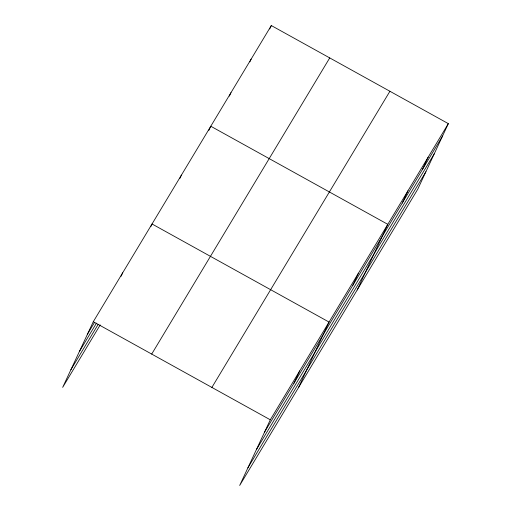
<?xml version="1.0" encoding="UTF-8"?>
<svg xmlns="http://www.w3.org/2000/svg" width="511" height="511" viewBox="0 0 511 511"><rect width="100%" height="100%" fill="white"/><g stroke="black" fill="none" stroke-linecap="round" stroke-linejoin="round"><path stroke-width="0.77" d="M448.326 123.636L270.3 419.799L239.685 485.45L417.711 189.294L448.326 123.636L271.315 25.55L93.289 321.706L62.674 387.364L100.207 324.919M121.062 276.272L122.659 272.842M150.758 226.718L152.035 223.978L329.046 322.064L298.43 387.715M179.815 178.537L181.411 175.113M208.871 130.356L210.788 126.243L387.798 224.335L357.183 289.986M229.362 96.106L230.966 92.683M249.86 61.857L251.137 59.116M269.719 28.974L271.315 25.55M293.921 383.269L299.67 370.929M352.673 285.534L358.422 273.2M402.221 203.103L407.976 190.769M422.399 169.537L428.154 157.203M87.534 334.047L94.471 322.505M79.326 351.638L96.464 323.137M70.876 369.766L98.214 324.293M151.703 354.078L329.729 57.922M211.886 387.427L389.912 91.271M264.545 432.134L442.577 135.977M256.343 449.731L434.369 153.568M247.886 467.859L425.918 171.696M93.289 321.706L270.3 419.799"/></g></svg>
